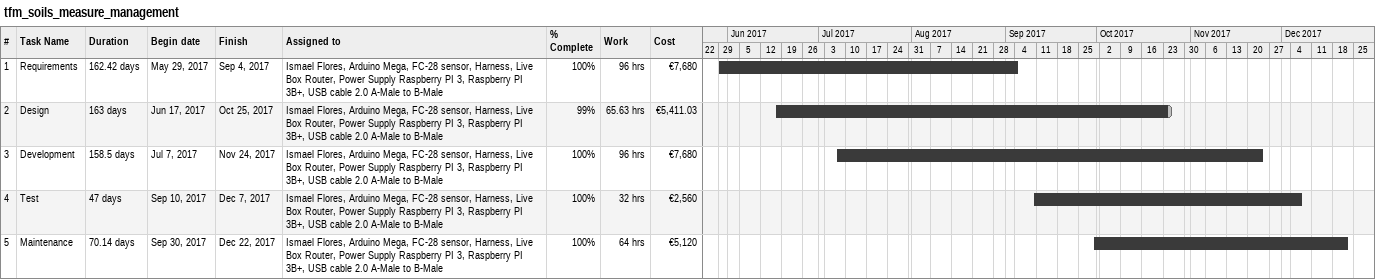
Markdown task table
tfm_soils_measure_management

| ID | Task | Duration | Start | Finish | Resources | % complete | Work (h) | Cost (€) |
|---|---|---|---|---|---|---|---|---|
| 1 | Requirements | 162.42d | 2017-05-29 | 2017-09-04 | Ismael Flores, Arduino Mega, FC-28 sensor, Harness, Live Box Router, Power Supply Raspberry PI 3, Raspberry PI 3B+, USB cable 2.0 A-Male to B-Male | 100 | 96 | 7680 |
| 2 | Design | 163d | 2017-06-17 | 2017-10-25 | Ismael Flores, Arduino Mega, FC-28 sensor, Harness, Live Box Router, Power Supply Raspberry PI 3, Raspberry PI 3B+, USB cable 2.0 A-Male to B-Male | 99 | 65.63 | 5411.03 |
| 3 | Development | 158.5d | 2017-07-07 | 2017-11-24 | Ismael Flores, Arduino Mega, FC-28 sensor, Harness, Live Box Router, Power Supply Raspberry PI 3, Raspberry PI 3B+, USB cable 2.0 A-Male to B-Male | 100 | 96 | 7680 |
| 4 | Test | 47d | 2017-09-10 | 2017-12-07 | Ismael Flores, Arduino Mega, FC-28 sensor, Harness, Live Box Router, Power Supply Raspberry PI 3, Raspberry PI 3B+, USB cable 2.0 A-Male to B-Male | 100 | 32 | 2560 |
| 5 | Maintenance | 70.14d | 2017-09-30 | 2017-12-22 | Ismael Flores, Arduino Mega, FC-28 sensor, Harness, Live Box Router, Power Supply Raspberry PI 3, Raspberry PI 3B+, USB cable 2.0 A-Male to B-Male | 100 | 64 | 5120 |
